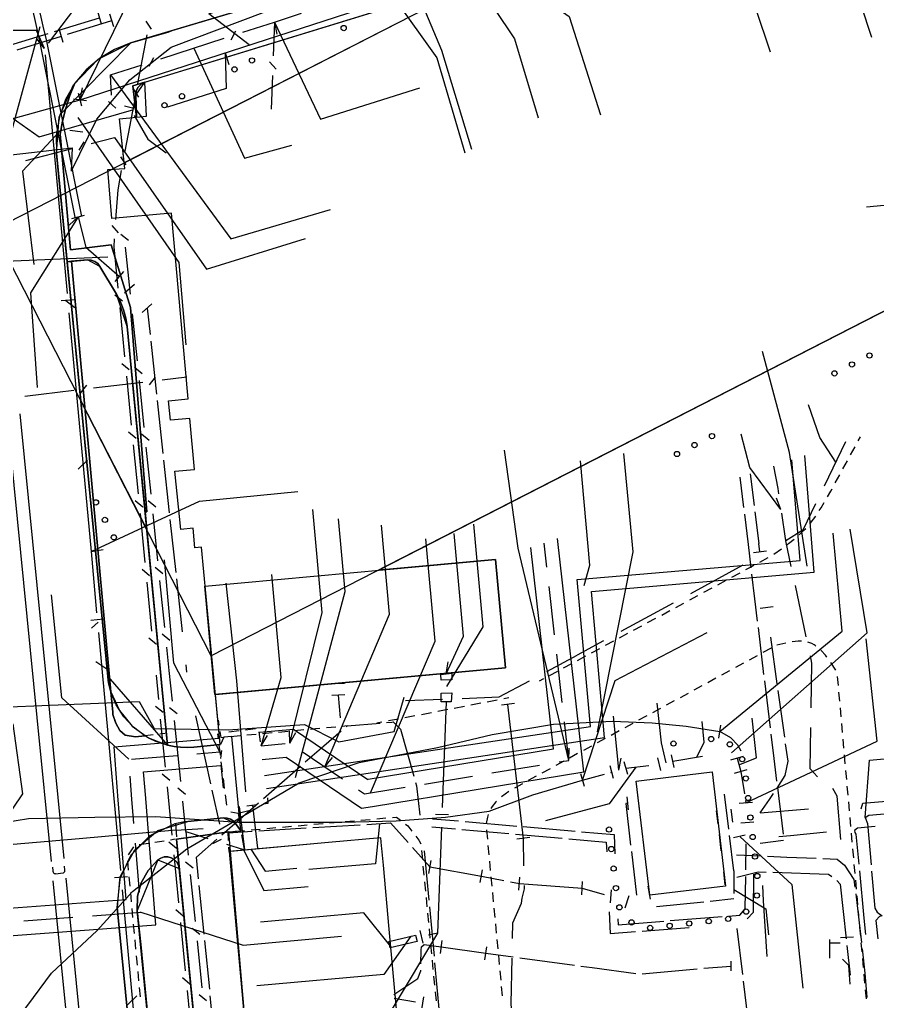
# Model space of a CAD drawing. Header units: metres. Extents: x 3206 to 3701, y 9896 to 11410.
# Drawn here: x 3249.7 to 3315.1, y 10058 to 10132.9 of the extents above; entities that cross this region are included whole.
import ezdxf

# ---------------------------------------------------------------- set-up
doc = ezdxf.new("R2010")
doc.units = ezdxf.units.M
for name, color, linetype in [('BUILDING', 7, 'Continuous'), ('CURB', 7, 'Continuous'), ('ELECTR_CABLE', 7, 'Continuous'), ('ELECTR_CABLE_COMM', 7, 'Continuous'), ('GAS', 7, 'Continuous'), ('GRASS', 7, 'Continuous'), ('GROUND', 7, 'Continuous'), ('HEAT', 7, 'Continuous'), ('ROAD', 7, 'Continuous'), ('SEWER', 7, 'Continuous'), ('SIDEWALK_PATH', 7, 'Continuous'), ('WATER_PIPELINE', 7, 'Continuous')]:
    doc.layers.add(name, color=color, linetype=linetype)

# ---------------------------------------------------------------- blocks, each defined once
blk = doc.blocks.new('МОЖЖЕВЕЛЬНИК_СКАЛЬНЫЙ')
blk.add_circle((0, 0), 0.2)

msp = doc.modelspace()

# ---------------------------------------------------------------- linework, layer by layer
at = {"layer": 'BUILDING'}
for points in [[(3342.13, 10124.221), (3264.279, 10084.348), (3247.629, 10116.858), (3325.48, 10156.731)], [(3286.735, 10083.409), (3264.548, 10081.376), (3263.788, 10089.667), (3285.976, 10091.7)], [(3302.489, 10075.484), (3303.52, 10066.75), (3297.739, 10066.067), (3296.712, 10074.768), (3300.615, 10075.252), (3302.489, 10075.484)]]:
    msp.add_lwpolyline(points, close=True, dxfattribs=at)
msp.add_lwpolyline([(3278.455, 10056.798), (3277.852, 10063.47), (3277.412, 10068.351), (3277.296, 10069.634), (3277.278, 10069.834), (3277.223, 10070.442), (3273.23, 10070.08), (3265.637, 10069.393), (3267.672, 10046.922)], dxfattribs=at)
at = {"layer": 'CURB'}
for points in [[(3273.929, 10135.833), (3258.138, 10131.117)], [(3258.138, 10131.117), (3252.727, 10125.621)], [(3258.508, 10127.134), (3259.211, 10128.131)], [(3258.578, 10125.464), (3258.508, 10127.134)], [(3252.465, 10122.671), (3252.588, 10121.424)], [(3252.588, 10121.424), (3256.379, 10082.758)], [(3254.841, 10114.554), (3253.274, 10114.422)], [(3255.785, 10114.066), (3254.841, 10114.554)], [(3257.848, 10109.469), (3257.041, 10111.943)], [(3260.949, 10077.51), (3257.848, 10109.469)], [(3313.642, 10100.736), (3313.814, 10101.05)], [(3313.059, 10099.669), (3313.402, 10100.297)], [(3312.476, 10098.602), (3312.819, 10099.23)], [(3311.893, 10097.534), (3312.237, 10098.163)], [(3311.299, 10096.473), (3311.553, 10096.91), (3311.654, 10097.096)], [(3310.679, 10095.428), (3310.812, 10095.633), (3311.049, 10096.041)], [(3309.974, 10094.438), (3309.977, 10094.441), (3310.404, 10095.01)], [(3309.129, 10093.566), (3309.482, 10093.893), (3309.643, 10094.063)], [(3308.189, 10092.796), (3308.332, 10092.899), (3308.752, 10093.237)], [(3306.141, 10091.493), (3306.771, 10091.833)], [(3307.201, 10092.087), (3307.782, 10092.504)], [(3305.071, 10090.916), (3305.701, 10091.256)], [(3304, 10090.339), (3304.631, 10090.679)], [(3302.93, 10089.761), (3303.56, 10090.101)], [(3300.79, 10088.607), (3301.42, 10088.947)], [(3301.86, 10089.184), (3302.49, 10089.524)], [(3299.72, 10088.029), (3300.35, 10088.369)], [(3298.65, 10087.452), (3299.28, 10087.792)], [(3296.509, 10086.297), (3297.139, 10086.637)], [(3297.579, 10086.875), (3298.209, 10087.215)], [(3295.439, 10085.72), (3296.069, 10086.06)], [(3294.369, 10085.143), (3294.999, 10085.483)], [(3308.118, 10085.315), (3307.439, 10085.142)], [(3309.306, 10085.458), (3309.197, 10085.459), (3309.059, 10085.46), (3308.609, 10085.408)], [(3310.421, 10085.073), (3310.368, 10085.113), (3310.296, 10085.166), (3310.108, 10085.27), (3309.811, 10085.385), (3309.8, 10085.388)], [(3292.228, 10083.988), (3292.859, 10084.328)], [(3293.299, 10084.565), (3293.929, 10084.905)], [(3305.94, 10084.343), (3305.324, 10084.008)], [(3306.994, 10084.917), (3306.379, 10084.582)], [(3311.264, 10084.226), (3311.144, 10084.382), (3310.821, 10084.741), (3310.806, 10084.755)], [(3291.158, 10083.411), (3291.788, 10083.751)], [(3304.885, 10083.769), (3304.27, 10083.434)], [(3311.948, 10083.24), (3311.558, 10083.822)], [(3290.088, 10082.833), (3290.718, 10083.173)], [(3303.831, 10083.195), (3303.215, 10082.86)], [(3256.379, 10082.758), (3260.949, 10077.51)], [(3289.333, 10082.426), (3289.648, 10082.596)], [(3302.776, 10082.621), (3302.161, 10082.287)], [(3312.132, 10082.071), (3312.07, 10082.769)], [(3256.667, 10081.211), (3256.636, 10081.635)], [(3300.667, 10081.474), (3300.051, 10081.139)], [(3301.721, 10082.048), (3301.106, 10081.713)], [(3312.238, 10080.875), (3312.176, 10081.573)], [(3256.763, 10079.863), (3256.754, 10080.047), (3256.704, 10080.712)], [(3284.082, 10080.592), (3284.582, 10080.688), (3284.849, 10080.739)], [(3285.34, 10080.833), (3286.106, 10080.98)], [(3286.597, 10081.074), (3286.98, 10081.147)], [(3299.612, 10080.9), (3298.997, 10080.565)], [(3280.311, 10079.871), (3281.077, 10080.017)], [(3281.568, 10080.111), (3282.334, 10080.258)], [(3282.825, 10080.352), (3283.591, 10080.498)], [(3298.558, 10080.326), (3297.942, 10079.991)], [(3312.344, 10079.679), (3312.282, 10080.377)], [(3257.305, 10078.638), (3257.212, 10078.802), (3256.995, 10079.186), (3256.911, 10079.391)], [(3264.796, 10079.414), (3264.852, 10079.057)], [(3276.922, 10079.222), (3277.305, 10079.295)], [(3277.796, 10079.389), (3278.562, 10079.536)], [(3279.053, 10079.63), (3279.82, 10079.777)], [(3296.45, 10079.176), (3295.835, 10078.84)], [(3297.503, 10079.752), (3297.464, 10079.731), (3296.888, 10079.416)], [(3312.451, 10078.484), (3312.389, 10079.181)], [(3260.761, 10078.419), (3260.339, 10078.366)], [(3264.929, 10078.563), (3265, 10078.109), (3265.262, 10078.133)], [(3266.978, 10078.294), (3267.698, 10078.361)], [(3268.195, 10078.407), (3268.915, 10078.475)], [(3269.413, 10078.521), (3270.133, 10078.588)], [(3270.631, 10078.635), (3271.35, 10078.702)], [(3271.848, 10078.748), (3272.221, 10078.783), (3272.568, 10078.816)], [(3273.066, 10078.862), (3273.785, 10078.929)], [(3274.283, 10078.976), (3274.643, 10079.009)], [(3295.396, 10078.6), (3294.781, 10078.264)], [(3258.501, 10078.155), (3257.695, 10078.278), (3257.667, 10078.3)], [(3259.842, 10078.304), (3258.997, 10078.199)], [(3265.76, 10078.18), (3266.48, 10078.247)], [(3294.343, 10078.024), (3293.728, 10077.688)], [(3312.557, 10077.288), (3312.495, 10077.986)], [(3262.936, 10077.372), (3264.972, 10077.572)], [(3292.236, 10076.872), (3291.621, 10076.536)], [(3293.289, 10077.448), (3292.675, 10077.112)], [(3291.182, 10076.296), (3290.568, 10075.96)], [(3312.663, 10076.092), (3312.601, 10076.79)], [(3290.129, 10075.72), (3289.514, 10075.384)], [(3312.77, 10074.896), (3312.708, 10075.594)], [(3289.076, 10075.144), (3288.461, 10074.808)], [(3286.977, 10073.979), (3286.413, 10073.564)], [(3288.022, 10074.568), (3287.407, 10074.232)], [(3312.876, 10073.7), (3312.814, 10074.398)], [(3286.037, 10073.236), (3285.983, 10073.187), (3285.706, 10072.846), (3285.609, 10072.684)], [(3312.982, 10072.504), (3312.92, 10073.202)], [(3265.222, 10071.962), (3262.489, 10071.694)], [(3265.222, 10071.962), (3266.137, 10071.543)], [(3273.303, 10071.583), (3274.004, 10071.645)], [(3274.502, 10071.689), (3275.203, 10071.751)], [(3275.701, 10071.795), (3276.402, 10071.856)], [(3276.9, 10071.9), (3277.601, 10071.962)], [(3278.099, 10072.006), (3278.4, 10072.033), (3278.716, 10071.787)], [(3285.419, 10072.222), (3285.359, 10072.013), (3285.259, 10071.54)], [(3313.088, 10071.308), (3313.026, 10072.006)], [(3265.596, 10070.244), (3265.565, 10070.899), (3265.612, 10070.903)], [(3266.11, 10070.947), (3266.811, 10071.009)], [(3267.309, 10071.053), (3268.01, 10071.115)], [(3268.508, 10071.159), (3269.209, 10071.221)], [(3269.707, 10071.265), (3270.408, 10071.327)], [(3270.906, 10071.371), (3271.607, 10071.433)], [(3272.105, 10071.477), (3272.805, 10071.539)], [(3279.111, 10071.479), (3279.276, 10071.351), (3279.582, 10070.963)], [(3285.279, 10071.044), (3285.345, 10070.347)], [(3260.682, 10070.201), (3259.977, 10070.09)], [(3261.528, 10070.334), (3261.176, 10070.278)], [(3279.892, 10070.57), (3280.128, 10070.27), (3280.257, 10069.975)], [(3313.195, 10070.112), (3313.133, 10070.81)], [(3258.335, 10069.747), (3257.935, 10069.156)], [(3259.483, 10070.013), (3258.779, 10069.902)], [(3265.637, 10069.393), (3265.62, 10069.744)], [(3280.316, 10069.481), (3280.384, 10068.78)], [(3285.392, 10069.849), (3285.458, 10069.152)], [(3313.301, 10068.916), (3313.239, 10069.614)], [(3257.879, 10068.685), (3257.944, 10067.975)], [(3260.193, 10068.756), (3258.634, 10064.893)], [(3260.193, 10068.756), (3261.837, 10068.093)], [(3285.505, 10068.654), (3285.572, 10067.956)], [(3261.837, 10068.093), (3263.757, 10048.512)], [(3280.432, 10068.283), (3280.5, 10067.582)], [(3313.407, 10067.721), (3313.345, 10068.418)], [(3257.99, 10067.477), (3258.055, 10066.767)], [(3285.619, 10067.459), (3285.685, 10066.761)], [(3313.515, 10066.525), (3313.452, 10067.223)], [(3280.548, 10067.085), (3280.616, 10066.385)], [(3258.101, 10066.269), (3258.167, 10065.559)], [(3280.664, 10065.887), (3280.732, 10065.187)], [(3285.732, 10066.263), (3285.798, 10065.566)], [(3313.622, 10065.329), (3313.56, 10066.027)], [(3257.103, 10065.137), (3261.464, 10020.668)], [(3258.213, 10065.061), (3258.278, 10064.351)], [(3285.845, 10065.068), (3285.911, 10064.371)], [(3280.78, 10064.689), (3280.848, 10063.989)], [(3313.73, 10064.133), (3313.667, 10064.831)], [(3258.324, 10063.853), (3258.389, 10063.143)], [(3280.896, 10063.491), (3280.964, 10062.791)], [(3285.959, 10063.873), (3286.025, 10063.175)], [(3313.838, 10062.937), (3313.775, 10063.635)], [(3258.435, 10062.646), (3258.501, 10061.936)], [(3286.072, 10062.678), (3286.138, 10061.98)], [(3281.012, 10062.293), (3281.08, 10061.593)], [(3313.945, 10061.742), (3313.882, 10062.439)], [(3258.546, 10061.438), (3258.568, 10061.206), (3258.615, 10060.728)], [(3281.128, 10061.095), (3281.196, 10060.395)], [(3286.185, 10061.482), (3286.251, 10060.785)], [(3314.053, 10060.546), (3313.99, 10061.244)], [(3258.663, 10060.23), (3258.733, 10059.521)], [(3281.244, 10059.897), (3281.312, 10059.197)], [(3286.299, 10060.287), (3286.365, 10059.59)], [(3314.16, 10059.35), (3314.098, 10060.048)], [(3258.782, 10059.023), (3258.851, 10058.314)], [(3286.412, 10059.092), (3286.478, 10058.394)], [(3314.268, 10058.154), (3314.205, 10058.852)], [(3281.36, 10058.699), (3281.428, 10057.999)]]:
    msp.add_lwpolyline(points, dxfattribs=at)
at = {"layer": 'ELECTR_CABLE'}
for points in [[(3241.663, 10173.869), (3243.317, 10166.459), (3247.236, 10148.903), (3249.137, 10140.387), (3250.942, 10132.303), (3251.201, 10131.14), (3252.552, 10124.415), (3253.865, 10117.827)], [(3242.151, 10173.977), (3243.805, 10166.568), (3247.724, 10149.012), (3249.625, 10140.495), (3251.43, 10132.412), (3251.691, 10131.243), (3253.043, 10124.513), (3254.367, 10117.861)], [(3253.603, 10121.369), (3255.555, 10125.311), (3258.074, 10128.304), (3261.204, 10130.803), (3268.435, 10133.509), (3273.68, 10135.23), (3273.148, 10153.665), (3276.905, 10154.981), (3272.999, 10153.729), (3270.197, 10154.79), (3269.082, 10156.06), (3249.087, 10149.109), (3251.093, 10154.006)], [(3251.186, 10132.357), (3248.085, 10121.023), (3248.884, 10113.916)], [(3265.342, 10130.373), (3265.412, 10127.632), (3260.942, 10126.209)], [(3265.342, 10130.373), (3265.615, 10129.48)], [(3252.798, 10124.464), (3249.871, 10121.342), (3250.732, 10114.215)], [(3239.022, 10121.434), (3253.668, 10123.106), (3253.583, 10121.339)], [(3254.116, 10117.844), (3250.478, 10112.037), (3250.98, 10104.818)], [(3254.116, 10117.844), (3253.426, 10117.214)], [(3253.631, 10117.723), (3254.601, 10117.965)], [(3254.116, 10117.844), (3254.697, 10115.519), (3257.276, 10113.284)], [(3256.949, 10112.906), (3257.603, 10113.662)], [(3257.664, 10112.048), (3258.41, 10112.714)], [(3259.007, 10110.541), (3259.753, 10111.207)], [(3259.38, 10110.874), (3259.602, 10108.855)], [(3259.657, 10108.358), (3260.052, 10104.759), (3260.099, 10104.319)], [(3260.152, 10103.822), (3260.584, 10099.782)], [(3311.928, 10099.114), (3310.706, 10101.014), (3309.857, 10103.503)], [(3307.74, 10095.511), (3305.379, 10098.715), (3304.702, 10101.257)], [(3312.683, 10100.67), (3311.043, 10097.286)], [(3260.637, 10099.284), (3261.069, 10095.244)], [(3307.192, 10098.826), (3307.501, 10097.114), (3307.561, 10096.711)], [(3304.926, 10095.654), (3304.646, 10097.971)], [(3305.39, 10098.221), (3305.696, 10095.813)], [(3307.74, 10095.511), (3307.408, 10096.384)], [(3310.389, 10095.936), (3309.418, 10093.932), (3308.125, 10093.108)], [(3305.265, 10092.841), (3304.986, 10095.158)], [(3305.759, 10095.317), (3306.065, 10092.909)], [(3307.783, 10095.227), (3308.072, 10093.291), (3308.125, 10093.108)], [(3261.122, 10094.747), (3261.562, 10090.708)], [(3303.08, 10078.55), (3312.415, 10086.211), (3311.734, 10093.698)], [(3303.97, 10076.93), (3314.337, 10086.095), (3313.033, 10093.995)], [(3305.478, 10091.055), (3305.265, 10092.841)], [(3306.151, 10092.284), (3306.065, 10092.909)], [(3308.541, 10091.16), (3308.125, 10093.108)], [(3305.655, 10092.225), (3306.647, 10092.343)], [(3304.84, 10091.25), (3300.842, 10089.076)], [(3305.965, 10086.986), (3305.759, 10088.698), (3305.537, 10090.558)], [(3261.616, 10090.211), (3262.055, 10086.172)], [(3309.686, 10085.797), (3308.854, 10089.693)], [(3299.524, 10088.36), (3295.525, 10086.186)], [(3306.161, 10087.976), (3307.153, 10088.094)], [(3292.61, 10074.84), (3295.111, 10082.456), (3302.128, 10086.116)], [(3306.455, 10082.918), (3306.025, 10086.49)], [(3294.208, 10085.469), (3292.208, 10084.382)], [(3305.07, 10073.12), (3315.095, 10077.817), (3314.257, 10085.638)], [(3307.472, 10082.188), (3306.975, 10085.756)], [(3289.883, 10083.142), (3292.208, 10084.382)], [(3310.057, 10080.359), (3310.117, 10083.777), (3309.999, 10084.33)], [(3262.326, 10083.655), (3262.388, 10083.079)], [(3274.439, 10082.232), (3273.439, 10082.196)], [(3286.234, 10081.195), (3288.559, 10082.436)], [(3306.945, 10078.85), (3306.515, 10082.421)], [(3274.471, 10081.357), (3273.471, 10081.321)], [(3273.971, 10081.339), (3274.113, 10079.595)], [(3308.039, 10078.125), (3307.541, 10081.693)], [(3241.425, 10080.133), (3258.779, 10080.849), (3259.91, 10078.781), (3265.577, 10078.687), (3271.398, 10079.084), (3274.019, 10077.782), (3278.223, 10078.565), (3278.99, 10081.184)], [(3279.1, 10080.924), (3281.918, 10081.031)], [(3283.416, 10081.088), (3286.234, 10081.195)], [(3287.409, 10080.69), (3286.415, 10080.576)], [(3288.091, 10070.402), (3286.912, 10080.633)], [(3298.98, 10076.18), (3298.642, 10077.698), (3298.314, 10080.714)], [(3243, 10043.8), (3244.16, 10047.66), (3245.43, 10049.32), (3247.83, 10054.51), (3250.29, 10057.68), (3252.08, 10060.12), (3255.57, 10063.37), (3258.26, 10066.35), (3262.41, 10069.61), (3266.08, 10071.73), (3270.98, 10074.63), (3275.56, 10076.2), (3281.53, 10077.34), (3285.72, 10078.32), (3290.39, 10079.13), (3294.89, 10079.35), (3297.93, 10079.22), (3300.51, 10078.96), (3303.08, 10078.55)], [(3248.43, 10071.615), (3249.9, 10073.813), (3249.148, 10079.155)], [(3264.241, 10074.565), (3263.094, 10079.759)], [(3274.653, 10078.998), (3277.157, 10079.204)], [(3277.655, 10079.245), (3278.046, 10079.277), (3278.15, 10079.29), (3278.723, 10078.736), (3279.737, 10075.145)], [(3295.38, 10075.61), (3295.289, 10076.705), (3294.961, 10079.721)], [(3301.34, 10076.6), (3301.901, 10077.745), (3301.729, 10079.33)], [(3304.545, 10076.025), (3305.884, 10076.563), (3305.556, 10079.58)], [(3272.858, 10077.473), (3274.192, 10078.606)], [(3274.573, 10078.93), (3274.653, 10078.998)], [(3303.001, 10078.056), (3303.159, 10079.044)], [(3304.706, 10077.051), (3304.45, 10077.51), (3303.92, 10078.07), (3303.08, 10078.55)], [(3307.442, 10074.782), (3307.228, 10076.504), (3307.005, 10078.353)], [(3310.533, 10075.089), (3309.975, 10075.716), (3310.03, 10078.86)], [(3307.452, 10074.247), (3308.068, 10075.196), (3308.295, 10076.287), (3308.108, 10077.63)], [(3265.003, 10076.488), (3265.093, 10077.113)], [(3271.452, 10076.243), (3272.858, 10077.473)], [(3295.38, 10075.61), (3295.555, 10076.528)], [(3296.054, 10075.278), (3295.786, 10076.242)], [(3298.572, 10075.573), (3298.348, 10076.547)], [(3299.612, 10075.813), (3299.388, 10076.787)], [(3299.5, 10076.3), (3301.773, 10076.671)], [(3303.919, 10076.392), (3304.881, 10076.668)], [(3304.4, 10076.53), (3304.69, 10075.52)], [(3314.175, 10072.009), (3314.505, 10076.363), (3316.481, 10076.544)], [(3265.219, 10074.252), (3265.025, 10075.992)], [(3268.263, 10073.454), (3271.075, 10075.914)], [(3296.668, 10075.848), (3294.651, 10073.036), (3289.789, 10071.739)], [(3294.974, 10074.978), (3294.706, 10075.942)], [(3294.778, 10075.443), (3294.84, 10075.46)], [(3295.92, 10075.76), (3297.658, 10075.965)], [(3304.209, 10075.382), (3305.171, 10075.658)], [(3304.69, 10075.52), (3304.964, 10073.792)], [(3244.93, 10071.01), (3246.53, 10071.31), (3250.33, 10071.92), (3255.39, 10072.02), (3260.05, 10072.06), (3266.3, 10071.64), (3274.23, 10071.63), (3278.39, 10071.75), (3282.15, 10072.02), (3285.49, 10072.49), (3288.81, 10073.72), (3292.61, 10074.84)], [(3279.873, 10074.664), (3279.947, 10074.401), (3280.199, 10072.176)], [(3292.751, 10074.36), (3292.469, 10075.32)], [(3292.61, 10074.84), (3294.296, 10075.309)], [(3264.922, 10071.479), (3264.349, 10074.076)], [(3307.946, 10070.716), (3307.503, 10074.286)], [(3312.312, 10070.327), (3312.048, 10073.627), (3311.722, 10074.216)], [(3265.074, 10070.665), (3267.887, 10073.125)], [(3296.122, 10072.585), (3296.006, 10073.578)], [(3296.957, 10072.682), (3296.841, 10073.676)], [(3303.767, 10071.106), (3303.438, 10073.78)], [(3304.572, 10073.08), (3305.568, 10073.16)], [(3305.042, 10073.298), (3305.07, 10073.12)], [(3306.16, 10072.343), (3306.887, 10073.377), (3307.179, 10073.827)], [(3313.882, 10072.655), (3314.002, 10073.094), (3316.09, 10073.263)], [(3265.765, 10072.417), (3266.328, 10072.335), (3266.516, 10071.169)], [(3266.328, 10072.335), (3267.238, 10072.547)], [(3296.064, 10073.081), (3295.907, 10073.056), (3296.279, 10069.889)], [(3302.96, 10071.511), (3302.839, 10072.504)], [(3304.068, 10071.647), (3303.946, 10072.639)], [(3306.16, 10072.343), (3309.841, 10072.669)], [(3281.168, 10071.907), (3283.142, 10071.733)], [(3283.64, 10071.689), (3287.589, 10071.341)], [(3304.692, 10071.59), (3305.688, 10071.67)], [(3314.175, 10072.009), (3314.457, 10072.184), (3315.927, 10072.292)], [(3314.175, 10072.009), (3314.358, 10071.542), (3314.624, 10068.391)], [(3261.585, 10071.03), (3254.192, 10070.38), (3244.4, 10069.519)], [(3261.541, 10071.528), (3261.629, 10070.532)], [(3261.585, 10071.03), (3263.662, 10071.158)], [(3265.584, 10070.838), (3267.397, 10070.947)], [(3267.896, 10070.977), (3271.522, 10071.195)], [(3277.106, 10071.531), (3276.801, 10068.469), (3271.733, 10068.021)], [(3272.021, 10071.225), (3275.647, 10071.443)], [(3276.146, 10071.473), (3277.959, 10071.582)], [(3277.959, 10071.582), (3279.294, 10070.087)], [(3281.114, 10071.285), (3282.905, 10071.127)], [(3283.403, 10071.084), (3286.986, 10070.768)], [(3288.087, 10071.297), (3292.035, 10070.95)], [(3292.533, 10070.906), (3295.02, 10070.687), (3295.083, 10069.221)], [(3307.597, 10070.548), (3308.485, 10070.633), (3311.217, 10070.894)], [(3314.935, 10071.306), (3313.593, 10071.192), (3313.365, 10071.01), (3313.392, 10070.845)], [(3313.392, 10070.845), (3313.468, 10070.724), (3313.687, 10068.431)], [(3263.31, 10067.313), (3263.143, 10068.976), (3264.698, 10070.336)], [(3266.596, 10070.676), (3266.778, 10069.545)], [(3287.484, 10070.724), (3291.067, 10070.409)], [(3288.588, 10070.459), (3287.594, 10070.345)], [(3288.136, 10068.297), (3288.091, 10070.402)], [(3291.565, 10070.365), (3294.42, 10070.113), (3294.452, 10069.383)], [(3303.087, 10070.444), (3303.06, 10070.692)], [(3303.168, 10069.698), (3303.087, 10070.444)], [(3304.157, 10067.936), (3303.828, 10070.61)], [(3304.129, 10070.481), (3305.026, 10070.667)], [(3304.63, 10070.52), (3308.588, 10066.882), (3309.429, 10058.977)], [(3306.161, 10070.034), (3307.944, 10070.269)], [(3279.628, 10069.714), (3280.963, 10068.219)], [(3280.523, 10069.463), (3280.879, 10065.685)], [(3296.337, 10069.393), (3296.728, 10066.068)], [(3303.195, 10069.45), (3303.168, 10069.698)], [(3305.07, 10068), (3305.101, 10069.982)], [(3280.875, 10067.727), (3281.051, 10068.711)], [(3304.354, 10069.147), (3306.218, 10069.067)], [(3306.717, 10069.045), (3308.201, 10068.981), (3310.445, 10068.884)], [(3310.945, 10068.862), (3311.504, 10068.838), (3312.047, 10068.815), (3312.592, 10068.361), (3313.319, 10067.269), (3313.393, 10066.667)], [(3280.963, 10068.219), (3284.895, 10067.516)], [(3284.807, 10067.024), (3284.983, 10068.008)], [(3303.493, 10066.858), (3303.403, 10067.854)], [(3304.157, 10067.936), (3304.151, 10066.186)], [(3304.384, 10067.44), (3306.008, 10067.856), (3306.62, 10067.835)], [(3313.735, 10067.933), (3314.081, 10064.314), (3314.209, 10063.063)], [(3314.666, 10067.893), (3314.903, 10065.086), (3315.085, 10064.767), (3315.477, 10064.492)], [(3284.895, 10067.516), (3286.612, 10067.18)], [(3287.754, 10066.451), (3287.826, 10067.449)], [(3292.544, 10066.101), (3292.616, 10067.099)], [(3303.757, 10064.477), (3304.604, 10064.545), (3305.023, 10065.021), (3305.062, 10067.5)], [(3305.178, 10064.253), (3305.643, 10064.781), (3305.689, 10067.674)], [(3307.12, 10067.818), (3311.369, 10067.674), (3311.636, 10067.489)], [(3312.027, 10067.18), (3312.278, 10066.901), (3312.734, 10062.724)], [(3263.733, 10063.098), (3263.36, 10066.816)], [(3287.103, 10067.084), (3287.79, 10066.95)], [(3287.265, 10062.749), (3287.293, 10063.952), (3287.954, 10065.452), (3288.003, 10065.848), (3288.173, 10066.55), (3288.168, 10066.797)], [(3287.79, 10066.95), (3292.58, 10066.6)], [(3292.58, 10066.6), (3294.264, 10066.123)], [(3294.743, 10065.478), (3294.817, 10066.476)], [(3297.807, 10065.774), (3297.624, 10066.758)], [(3304.152, 10066.499), (3306.59, 10065.017), (3306.796, 10063.044)], [(3306.689, 10061.384), (3306.43, 10065.629), (3306.357, 10066.818)], [(3294.745, 10065.987), (3294.78, 10065.977)], [(3295.869, 10065.095), (3296.179, 10066.045)], [(3304.15, 10065.787), (3302.353, 10065.597)], [(3313.454, 10066.171), (3313.728, 10063.951), (3313.888, 10062.465)], [(3280.926, 10065.187), (3281.275, 10061.408)], [(3301.856, 10065.544), (3298.261, 10065.165)], [(3294.65, 10064.79), (3294.721, 10063.13), (3296.651, 10063.284)], [(3295.297, 10064.263), (3295.317, 10063.804), (3298.81, 10064.083)], [(3299.308, 10064.122), (3303.259, 10064.438)], [(3315.477, 10064.492), (3315.267, 10064.449), (3314.994, 10064.131), (3315.14, 10062.742)], [(3297.149, 10063.324), (3300.735, 10063.61)], [(3304.844, 10060.013), (3304.421, 10063.531)], [(3264.155, 10058.883), (3263.783, 10062.601)], [(3281.757, 10061.622), (3281.897, 10062.612)], [(3311.474, 10061.247), (3311.474, 10062.688)], [(3313.282, 10062.868), (3312.284, 10062.82)], [(3280.279, 10060.837), (3280.291, 10061.865), (3280.309, 10062.117), (3280.531, 10062.302), (3281.827, 10062.117)], [(3281.827, 10062.117), (3285.233, 10061.635)], [(3285.163, 10061.14), (3285.303, 10062.13)], [(3311.488, 10062.435), (3312.276, 10062.435)], [(3312.789, 10062.227), (3313.037, 10059.952)], [(3313.941, 10061.968), (3314.141, 10060.113)], [(3285.233, 10061.635), (3287.321, 10061.351)], [(3287.212, 10057.042), (3287.151, 10057.798), (3287.231, 10061.25)], [(3287.817, 10061.284), (3291.994, 10060.717)], [(3313.044, 10059.274), (3312.919, 10060.696), (3312.451, 10061.187)], [(3281.321, 10060.91), (3281.669, 10057.132)], [(3292.489, 10060.649), (3293.339, 10060.534), (3296.666, 10060.082)], [(3297.162, 10060.064), (3301.36, 10060.446)], [(3301.858, 10060.491), (3303.959, 10060.659)], [(3303.959, 10060.284), (3303.959, 10061.034)], [(3278.2, 10058.498), (3280.05, 10059.708), (3280.272, 10060.301), (3280.272, 10060.337)], [(3314.141, 10060.113), (3314.316, 10058.247)], [(3305.58, 10056.091), (3305.257, 10056.574), (3304.904, 10059.516)], [(3264.578, 10054.668), (3264.205, 10058.385)]]:
    msp.add_lwpolyline(points, dxfattribs=at)
at = {"layer": 'ELECTR_CABLE_COMM'}
for points in [[(3254.27, 10126.78), (3258.142, 10134.68), (3255.735, 10142.265)], [(3284.259, 10136.172), (3287.417, 10131.439), (3289.228, 10125.402)], [(3286.441, 10136.757), (3291.594, 10133.137), (3293.973, 10125.64)], [(3267.181, 10130.97), (3264.098, 10133.352), (3270.078, 10135.346)], [(3254.27, 10126.78), (3278.234, 10134.557)], [(3278.234, 10134.557), (3281.493, 10129.992), (3283.638, 10122.743)], [(3269.11, 10132.71), (3271.173, 10133.388)], [(3259.279, 10132.781), (3259.702, 10132.163)], [(3266.691, 10131.932), (3269.11, 10132.71)], [(3269.11, 10132.71), (3269.007, 10130.142)], [(3269.11, 10132.71), (3272.614, 10125.31), (3280.197, 10127.699)], [(3269.11, 10132.71), (3269.269, 10131.79)], [(3259.352, 10131.735), (3258.659, 10128.035)], [(3265.806, 10131.368), (3266.148, 10132.035)], [(3260.425, 10129.915), (3265.263, 10131.472)], [(3262.943, 10130.725), (3266.807, 10122.321), (3270.413, 10123.309)], [(3256.578, 10128.677), (3258.997, 10129.455)], [(3259.54, 10129.352), (3259.882, 10130.019)], [(3268.723, 10129.668), (3269.231, 10129.117)], [(3256.675, 10127.144), (3256.578, 10128.677)], [(3256.578, 10128.677), (3265.782, 10116.177), (3273.371, 10118.4)], [(3268.947, 10128.643), (3268.843, 10126.075)], [(3254.404, 10126.298), (3254.136, 10127.262)], [(3254.27, 10126.78), (3254.442, 10127.698)], [(3258.309, 10127.607), (3258.732, 10126.989)], [(3235.253, 10121.486), (3254.27, 10126.78)], [(3253.774, 10126.843), (3254.766, 10126.717)], [(3257.003, 10126.147), (3256.441, 10126.643)], [(3257.648, 10126.321), (3258.373, 10126.131)], [(3258.383, 10126.561), (3257.689, 10122.861)], [(3258.39, 10125.579), (3259.444, 10123.776)], [(3254.101, 10125.441), (3261.794, 10114.354), (3262.328, 10108.074)], [(3253.474, 10124.463), (3254.466, 10124.337)], [(3254.2, 10122.934), (3254.581, 10123.58)], [(3255.117, 10123.444), (3256.88, 10123.9)], [(3256.88, 10123.9), (3263.92, 10113.859), (3271.477, 10116.189)], [(3259.444, 10123.776), (3260.836, 10122.739)], [(3250.137, 10122.158), (3253.664, 10123.069)], [(3257.34, 10122.433), (3257.763, 10121.814)], [(3257.413, 10121.386), (3257.134, 10119.897), (3256.978, 10117.654)], [(3256.68, 10117.188), (3257.172, 10116.623)], [(3256.874, 10116.157), (3256.831, 10115.546), (3257.141, 10112.41)], [(3257.957, 10116.034), (3257.375, 10116.507)], [(3258.114, 10111.931), (3257.743, 10115.525)], [(3256.925, 10111.901), (3257.504, 10111.426)], [(3257.288, 10110.917), (3257.658, 10107.171)], [(3258.638, 10106.844), (3258.267, 10110.438)], [(3257.442, 10106.662), (3258.022, 10106.187)], [(3259.005, 10105.862), (3258.424, 10106.335)], [(3257.806, 10105.678), (3258.175, 10101.932)], [(3259.162, 10101.758), (3258.791, 10105.352)], [(3259.556, 10105.028), (3260.019, 10105.618)], [(3260.533, 10105.413), (3262.411, 10105.638)], [(3250.04, 10104.152), (3253.797, 10104.603)], [(3254.31, 10104.398), (3254.773, 10104.987)], [(3255.286, 10104.782), (3259.043, 10105.234)], [(3257.959, 10101.424), (3258.539, 10100.948)], [(3259.53, 10100.776), (3258.948, 10101.248)], [(3258.323, 10100.44), (3258.693, 10096.694)], [(3259.686, 10096.672), (3259.316, 10100.266)], [(3258.477, 10096.185), (3259.056, 10095.71)], [(3260.054, 10095.689), (3259.472, 10096.162)], [(3258.84, 10095.201), (3259.21, 10091.455)], [(3260.21, 10091.586), (3259.84, 10095.18)], [(3260.578, 10090.603), (3259.996, 10091.076)], [(3258.994, 10090.946), (3259.574, 10090.471)], [(3259.358, 10089.962), (3259.728, 10086.216)], [(3260.734, 10086.499), (3260.364, 10090.094)], [(3261.102, 10085.517), (3260.521, 10085.99)], [(3259.512, 10085.708), (3260.091, 10085.232)], [(3261.073, 10083.21), (3260.888, 10085.007)], [(3260.06, 10082.851), (3260.242, 10081.008)], [(3261.313, 10080.884), (3261.073, 10083.21)], [(3260.026, 10080.499), (3260.605, 10080.024)], [(3261.681, 10079.901), (3261.099, 10080.374)], [(3260.389, 10079.515), (3260.753, 10075.83)], [(3261.946, 10074.739), (3261.467, 10079.392)], [(3260.537, 10075.321), (3261.117, 10074.846)], [(3260.901, 10074.337), (3261.265, 10070.652)], [(3262.314, 10073.756), (3261.733, 10074.229)], [(3262.34, 10070.92), (3262.1, 10073.247)], [(3262.34, 10070.92), (3264.01, 10070.398)], [(3262.34, 10070.92), (3262.522, 10069.133)], [(3261.049, 10070.143), (3261.628, 10069.668)], [(3264.394, 10070), (3265.058, 10070.348)], [(3265.442, 10069.95), (3266.747, 10069.543)], [(3266.747, 10069.543), (3268.295, 10066.434), (3271.673, 10066.74)], [(3261.412, 10069.159), (3261.776, 10065.473)], [(3262.308, 10068.624), (3262.889, 10068.15)], [(3262.675, 10067.641), (3263.039, 10064.068)], [(3261.56, 10064.965), (3262.14, 10064.489)], [(3261.924, 10063.981), (3262.288, 10060.295)], [(3262.825, 10063.558), (3263.406, 10063.085)], [(3263.191, 10062.575), (3263.556, 10059.002)], [(3262.071, 10059.787), (3262.651, 10059.311)], [(3262.435, 10058.803), (3262.799, 10055.117)], [(3263.342, 10058.492), (3263.923, 10058.019)]]:
    msp.add_lwpolyline(points, dxfattribs=at)
at = {"layer": 'GAS'}
for points in [[(3303.321, 10147.307), (3312.205, 10139.066), (3314.672, 10131.553)], [(3278.103, 10139.481), (3281.837, 10130.565), (3284.147, 10123.01)], [(3252.317, 10131.988), (3255.757, 10133.038)], [(3255.903, 10132.56), (3255.611, 10133.516)], [(3256.837, 10132.357), (3256.541, 10133.312)], [(3253.316, 10131.788), (3256.689, 10132.835)], [(3248.399, 10130.791), (3251.839, 10131.842)], [(3249.466, 10130.593), (3252.839, 10131.64)], [(3252.987, 10131.162), (3252.691, 10132.117)]]:
    msp.add_lwpolyline(points, dxfattribs=at)
at = {"layer": 'GRASS'}
for points in [[(3259.211, 10128.131), (3258.916, 10127.982), (3258.69, 10127.752), (3258.549, 10127.462), (3258.508, 10127.134), (3258.578, 10125.464), (3259.337, 10125.542)], [(3256.379, 10082.758), (3256.416, 10082.461), (3256.467, 10082.167), (3256.533, 10081.876), (3256.614, 10081.588), (3253.617, 10114.451), (3253.274, 10114.422)], [(3253.617, 10114.451), (3256.614, 10081.588), (3257.263, 10080.164), (3258.24, 10078.973), (3259.488, 10078.071), (3260.949, 10077.51), (3257.848, 10109.469), (3257.749, 10110.118), (3257.58, 10110.75), (3257.343, 10111.361), (3257.041, 10111.943), (3255.785, 10114.066), (3255.609, 10114.286), (3255.383, 10114.446), (3255.122, 10114.538), (3254.841, 10114.554)]]:
    msp.add_lwpolyline(points, close=True, dxfattribs=at)
msp.add_lwpolyline([(3263.757, 10048.512), (3261.837, 10068.093), (3261.773, 10068.359), (3261.642, 10068.595), (3261.453, 10068.786), (3261.216, 10068.923), (3260.95, 10068.99), (3260.681, 10068.982), (3260.424, 10068.904), (3260.193, 10068.756), (3259.456, 10067.956), (3258.939, 10067.016), (3258.659, 10065.98), (3258.634, 10064.893), (3258.889, 10062.29), (3260.277, 10048.137)], dxfattribs=at)
at = {"layer": 'GROUND'}
for points in [[(3259.2, 10128.125), (3285.349, 10136.178), (3257.629, 10121.98), (3257.285, 10125.331), (3258.578, 10125.464), (3258.508, 10127.134), (3258.549, 10127.462), (3258.69, 10127.752), (3258.916, 10127.982)], [(3256.416, 10082.461), (3256.379, 10082.758), (3254.316, 10103.802), (3259.352, 10093.969), (3260.949, 10077.51), (3260.491, 10077.639), (3260.046, 10077.804), (3259.615, 10078.004), (3259.201, 10078.237), (3258.333, 10078.887), (3257.602, 10079.677), (3257.023, 10080.584), (3256.614, 10081.588), (3256.533, 10081.876), (3256.467, 10082.167)]]:
    msp.add_lwpolyline(points, close=True, dxfattribs=at)
for points in [[(3278.455, 10056.798), (3277.852, 10063.47), (3277.412, 10068.351), (3277.296, 10069.634), (3277.278, 10069.834), (3277.223, 10070.442), (3273.23, 10070.08), (3265.744, 10069.403), (3265.615, 10070.906), (3266.53, 10070.984), (3265.857, 10078.189), (3265.226, 10078.13), (3264.972, 10077.572), (3264.962, 10077.571), (3264.6, 10081.381), (3286.735, 10083.409), (3285.976, 10091.7), (3277.034, 10090.88), (3340.054, 10123.158)], [(3260.277, 10048.137), (3258.634, 10064.893), (3258.659, 10065.98), (3258.939, 10067.016), (3259.456, 10067.956), (3260.193, 10068.756), (3260.424, 10068.904), (3260.681, 10068.982), (3260.95, 10068.99), (3261.216, 10068.923), (3261.453, 10068.786), (3261.642, 10068.595), (3261.773, 10068.359), (3261.837, 10068.093), (3263.757, 10048.512)]]:
    msp.add_lwpolyline(points, dxfattribs=at)
at = {"layer": 'HEAT'}
for points in [[(3309.747, 10091.17), (3308.409, 10099.848), (3306.353, 10107.571)], [(3268.5, 10074.218), (3294.289, 10078.105), (3293.282, 10089.253), (3310.285, 10090.714), (3309.569, 10099.624)], [(3291.553, 10076.356), (3287.686, 10092.549), (3286.643, 10100.029)], [(3293.749, 10078.529), (3296.476, 10092.266), (3295.77, 10099.792)], [(3268.351, 10075.206), (3293.209, 10078.953), (3292.196, 10090.163), (3309.209, 10091.626), (3308.592, 10099.296)], [(3292.739, 10089.708), (3293.173, 10091.252), (3292.444, 10099.21)], [(3270.279, 10077.67), (3272.74, 10087.64), (3272.029, 10095.515)], [(3270.714, 10075.057), (3274.495, 10089.236), (3273.993, 10094.789)], [(3272.955, 10075.853), (3277.883, 10087.521), (3277.269, 10094.322)], [(3267.982, 10078.515), (3270.558, 10078.75), (3276.22, 10074.905), (3276.25, 10074.91), (3290.398, 10077.231), (3288.663, 10092.602)], [(3268.173, 10076.423), (3270, 10076.59), (3275.734, 10072.697), (3276.59, 10072.837), (3292.708, 10075.481), (3290.699, 10093.286)], [(3276.42, 10073.874), (3281.352, 10085.446), (3280.645, 10093.271)], [(3289.888, 10091.107), (3289.681, 10092.944)], [(3264.922, 10077.005), (3261.425, 10083.786), (3260.714, 10091.654)], [(3268.078, 10077.469), (3269.615, 10082.687), (3268.904, 10090.554)], [(3266.922, 10073.951), (3266.219, 10082.42), (3265.419, 10089.896)], [(3290.471, 10085.943), (3290.057, 10089.617)], [(3257.984, 10076.441), (3252.88, 10081.124), (3252.094, 10088.992)], [(3291.054, 10080.779), (3290.639, 10084.453)], [(3290.817, 10076.235), (3291.553, 10076.356), (3291.222, 10079.289)], [(3264.746, 10078.395), (3264.795, 10078.01)], [(3266.396, 10078.604), (3265.627, 10078.506)], [(3267.662, 10078.763), (3266.892, 10078.666)], [(3268.039, 10077.778), (3267.942, 10078.547)], [(3270.279, 10077.67), (3270.252, 10078.604)], [(3270.279, 10077.67), (3270.737, 10078.484)], [(3257.179, 10073.318), (3256.854, 10077.403), (3264.868, 10078.054)], [(3268.078, 10077.469), (3268.572, 10078.262)], [(3268.078, 10077.469), (3269.919, 10077.637)], [(3263.175, 10076.863), (3264.922, 10077.005)], [(3264.857, 10077.514), (3264.922, 10077.005), (3264.954, 10076.745)], [(3271.221, 10077.031), (3274.279, 10074.954)], [(3291.553, 10076.356), (3291.587, 10077.289)], [(3258.186, 10076.457), (3261.68, 10076.741)], [(3265.017, 10076.249), (3265.114, 10075.479)], [(3272.955, 10075.853), (3273.536, 10076.584)], [(3259.273, 10073.484), (3259.114, 10075.479), (3264.975, 10075.956)], [(3285.689, 10075.394), (3289.337, 10075.992)], [(3237.078, 10074.695), (3237.848, 10064.259), (3257.78, 10065.734), (3257.177, 10073.35)], [(3258.226, 10073.401), (3258.087, 10075.148)], [(3265.177, 10074.983), (3265.27, 10074.247), (3265.274, 10074.214)], [(3280.56, 10074.553), (3284.208, 10075.151)], [(3235.026, 10073.967), (3235.908, 10062.009), (3260.04, 10063.796), (3259.275, 10073.452)], [(3275.52, 10074.111), (3275.977, 10073.801), (3276.42, 10073.874), (3279.08, 10074.31)], [(3258.374, 10071.533), (3258.226, 10073.401)], [(3265.336, 10073.718), (3265.434, 10072.948)], [(3268.245, 10073.052), (3268.629, 10073.101), (3268.581, 10073.485)], [(3266.417, 10072.825), (3266.806, 10069.531)], [(3266.979, 10072.892), (3267.748, 10072.989)], [(3267.411, 10072.943), (3267.799, 10069.649)], [(3258.788, 10066.302), (3258.492, 10070.038)], [(3267.303, 10069.59), (3268.394, 10067.9), (3270.804, 10068.118)], [(3249.98, 10064.104), (3253.718, 10064.381)], [(3255.214, 10064.491), (3258.91, 10064.765), (3258.907, 10064.806)], [(3258.91, 10064.765), (3266.706, 10062.252), (3274.22, 10062.932)]]:
    msp.add_lwpolyline(points, dxfattribs=at)
at = {"layer": 'ROAD'}
msp.add_lwpolyline([(3261.464, 10020.668), (3257.103, 10065.137), (3257.344, 10067.507), (3258.438, 10069.531), (3260.21, 10070.997), (3262.489, 10071.694), (3265.222, 10071.962), (3265.486, 10071.952), (3265.736, 10071.876), (3265.956, 10071.737), (3266.137, 10071.543), (3266.53, 10070.984), (3265.857, 10078.189), (3265.226, 10078.13), (3264.972, 10077.572), (3262.936, 10077.372), (3262.437, 10077.344), (3261.937, 10077.358), (3261.44, 10077.413), (3260.949, 10077.51), (3260.491, 10077.639), (3260.046, 10077.804), (3259.615, 10078.004), (3259.201, 10078.237), (3258.501, 10078.155), (3257.695, 10078.278), (3257.305, 10078.638), (3256.995, 10079.186), (3256.754, 10079.847), (3256.754, 10080.047), (3256.614, 10081.588), (3256.533, 10081.876), (3256.467, 10082.167), (3256.416, 10082.461), (3256.379, 10082.758), (3252.465, 10122.671), (3252.668, 10125.448), (3253.774, 10127.92), (3255.644, 10129.878), (3258.138, 10131.117), (3260.981, 10131.942), (3261.296, 10132.06), (3290.842, 10140.884)], dxfattribs=at)
msp.add_lwpolyline([(3256.614, 10081.588), (3256.754, 10080.047), (3256.754, 10079.847), (3256.995, 10079.186), (3257.305, 10078.638), (3257.695, 10078.278), (3258.501, 10078.155), (3259.201, 10078.237), (3258.333, 10078.887), (3257.602, 10079.677), (3257.023, 10080.584)], close=True, dxfattribs=at)
at = {"layer": 'SEWER'}
for points in [[(3251.85, 10131.1), (3256.908, 10137.792)], [(3251.554, 10130.708), (3250.939, 10132.061), (3243.441, 10132.061)], [(3251.554, 10130.708), (3250.954, 10131.424)], [(3251.6, 10130.21), (3253.281, 10111.999)], [(3246.79, 10127), (3251.15, 10123.958), (3258.371, 10126.031)], [(3253.811, 10111.518), (3252.825, 10111.427)], [(3253.176, 10111.459), (3253.866, 10110.92)], [(3253.418, 10110.506), (3255.099, 10092.295)], [(3250.986, 10079.63), (3248.717, 10102.499)], [(3251.956, 10079.975), (3249.692, 10102.811)], [(3254.83, 10099.28), (3254.112, 10098.583)], [(3255.099, 10092.295), (3263.382, 10096.134), (3270.887, 10096.873)], [(3255.099, 10092.295), (3256.021, 10092.447)], [(3255.099, 10092.295), (3255.531, 10087.617)], [(3256.062, 10087.136), (3255.076, 10087.044)], [(3255.646, 10086.906), (3255.131, 10086.447)], [(3255.669, 10086.124), (3256.102, 10081.446)], [(3256.306, 10083.323), (3255.469, 10083.87)], [(3256.102, 10081.446), (3257.348, 10067.958)], [(3253.059, 10068.861), (3251.956, 10079.975)], [(3252.075, 10068.642), (3250.986, 10079.63)], [(3252.158, 10068.198), (3252.186, 10067.922), (3252.192, 10067.883), (3252.202, 10067.854), (3252.217, 10067.814), (3252.239, 10067.779), (3252.262, 10067.754), (3252.295, 10067.732), (3252.329, 10067.715), (3252.357, 10067.71), (3252.384, 10067.709), (3252.967, 10067.766), (3252.991, 10067.773), (3253.011, 10067.782), (3253.035, 10067.798), (3253.052, 10067.816), (3253.072, 10067.841), (3253.09, 10067.868), (3253.101, 10067.902), (3253.112, 10067.949), (3253.113, 10067.986), (3253.083, 10068.294)], [(3253.313, 10056.162), (3252.223, 10067.15)], [(3254.309, 10056.254), (3253.207, 10067.368)], [(3257.879, 10067.476), (3256.893, 10067.385)], [(3257.486, 10066.464), (3258.733, 10052.976)], [(3258.608, 10058.387), (3257.891, 10057.69)], [(3278.226, 10058.194), (3279.873, 10057.923)], [(3280.473, 10058.315), (3280.312, 10057.338)]]:
    msp.add_lwpolyline(points, dxfattribs=at)
at = {"layer": 'SIDEWALK_PATH'}
for points in [[(3290.842, 10140.884), (3258.138, 10131.117), (3256.888, 10130.626), (3255.745, 10129.938), (3254.732, 10129.07), (3253.872, 10128.038), (3253.49, 10127.101), (3253.175, 10126.14), (3252.928, 10125.16), (3252.752, 10124.163), (3253.539, 10115.328), (3256.626, 10115.712), (3258.105, 10110.916), (3259.365, 10095.331), (3259.221, 10095.317), (3260.949, 10077.51), (3261.44, 10077.413), (3261.937, 10077.358), (3262.437, 10077.344), (3262.936, 10077.372), (3264.962, 10077.571), (3263.532, 10092.622), (3263.034, 10092.577), (3262.899, 10094.071), (3261.956, 10093.986), (3261.502, 10098.43), (3263, 10098.566), (3262.652, 10102.45), (3261.154, 10102.315), (3261.021, 10103.809), (3262.518, 10103.944), (3261.248, 10118.134), (3256.684, 10117.719), (3256.38, 10121.463), (3257.675, 10121.528), (3257.285, 10125.331), (3258.578, 10125.464), (3258.285, 10127.844), (3291.786, 10138.16)], [(3260.277, 10048.137), (3258.634, 10064.893), (3258.659, 10065.98), (3258.939, 10067.016), (3259.456, 10067.956), (3260.193, 10068.756), (3260.424, 10068.904), (3260.681, 10068.982), (3260.95, 10068.99), (3261.216, 10068.923), (3261.453, 10068.786), (3261.642, 10068.595), (3261.773, 10068.359), (3261.837, 10068.093), (3261.616, 10070.346), (3265.615, 10070.906), (3266.53, 10070.984), (3266.137, 10071.543), (3265.956, 10071.737), (3265.736, 10071.876), (3265.486, 10071.952), (3265.222, 10071.962), (3262.489, 10071.694), (3262.239, 10071.664), (3261.991, 10071.624), (3261.745, 10071.573), (3261.501, 10071.513), (3259.582, 10070.602), (3258.135, 10069.13), (3257.272, 10067.254), (3257.103, 10065.137), (3261.464, 10020.668)], [(3267.672, 10046.922), (3265.615, 10070.906), (3261.616, 10070.346), (3268.269, 10002.507)]]:
    msp.add_lwpolyline(points, dxfattribs=at)
for points in [[(3256.626, 10115.712), (3253.539, 10115.328), (3252.752, 10124.163), (3252.928, 10125.16), (3253.175, 10126.14), (3253.49, 10127.101), (3253.872, 10128.038), (3253.165, 10126.807), (3252.689, 10125.48), (3252.453, 10124.091), (3252.465, 10122.671), (3253.274, 10114.422), (3254.841, 10114.554), (3255.122, 10114.538), (3255.383, 10114.446), (3255.609, 10114.286), (3255.785, 10114.066), (3257.041, 10111.943), (3257.343, 10111.361), (3257.58, 10110.75), (3257.749, 10110.118), (3257.848, 10109.469), (3259.221, 10095.317), (3259.365, 10095.331), (3258.105, 10110.916)], [(3259.211, 10128.131), (3258.285, 10127.844), (3258.578, 10125.464), (3258.508, 10127.134), (3258.549, 10127.462), (3258.69, 10127.752), (3258.916, 10127.982)]]:
    msp.add_lwpolyline(points, close=True, dxfattribs=at)
at = {"layer": 'WATER_PIPELINE'}
for points in [[(3294.038, 10149.086), (3304.661, 10137.204), (3306.924, 10130.445)], [(3330.686, 10119.144), (3322.901, 10119.399), (3314.273, 10118.595)], [(3244.43, 10114.47), (3248.568, 10114.47), (3256.383, 10114.8)], [(3282.25, 10082), (3285.02, 10086.563), (3284.314, 10094.383)], [(3282.207, 10082.959), (3283.522, 10085.843), (3282.815, 10093.669)], [(3282.207, 10082.959), (3282.353, 10083.881)], [(3282.64, 10082.506), (3281.818, 10082.477), (3281.795, 10082.921), (3282.622, 10083.001), (3282.64, 10082.506)], [(3281.82, 10081.493), (3282.643, 10081.523), (3282.577, 10080.838), (3281.826, 10080.838), (3281.82, 10081.493)], [(3282.206, 10080.838), (3281.902, 10072.757)], [(3282.379, 10072.197), (3281.382, 10072.234)], [(3281.846, 10071.258), (3281.542, 10063.176)], [(3277.876, 10062.283), (3275.915, 10064.725), (3268.039, 10064.012)], [(3280.455, 10062.396), (3280.217, 10063.364)], [(3279.51, 10062.934), (3277.45, 10060.019), (3267.742, 10059.14)], [(3281.542, 10063.176), (3278.088, 10057.385), (3270.22, 10056.672)], [(3277.817, 10062.526), (3279.87, 10063.021), (3279.99, 10062.536), (3277.936, 10062.04), (3277.817, 10062.526)], [(3281.542, 10063.176), (3280.862, 10063.008)]]:
    msp.add_lwpolyline(points, dxfattribs=at)

# ---------------------------------------------------------------- block references
at = {"layer": 'BUSH'}
for p in [(3274.382, 10132.256), (3266.048, 10129.101), (3267.383, 10129.785), (3262.043, 10127.05), (3260.707, 10126.366), (3314.504, 10107.263), (3311.834, 10105.895), (3313.169, 10106.579), (3302.488, 10101.109), (3301.153, 10100.425), (3299.818, 10099.741), (3255.478, 10096.049), (3256.162, 10094.714), (3256.845, 10093.379), (3299.548, 10077.639), (3302.427, 10077.983), (3303.849, 10077.581), (3304.795, 10076.446), (3305.066, 10074.976), (3305.242, 10073.487), (3305.418, 10071.997), (3294.63, 10071.077), (3305.594, 10070.507), (3294.806, 10069.587), (3305.769, 10069.018), (3294.982, 10068.098), (3305.945, 10067.528), (3295.157, 10066.608), (3305.916, 10066.042), (3295.421, 10065.137), (3305.097, 10064.813), (3296.351, 10063.99), (3300.748, 10063.905), (3302.238, 10064.081), (3303.727, 10064.257), (3297.767, 10063.568), (3299.258, 10063.729)]:
    msp.add_blockref('МОЖЖЕВЕЛЬНИК_СКАЛЬНЫЙ', p, dxfattribs=at)

doc.saveas('drawing.dxf')
